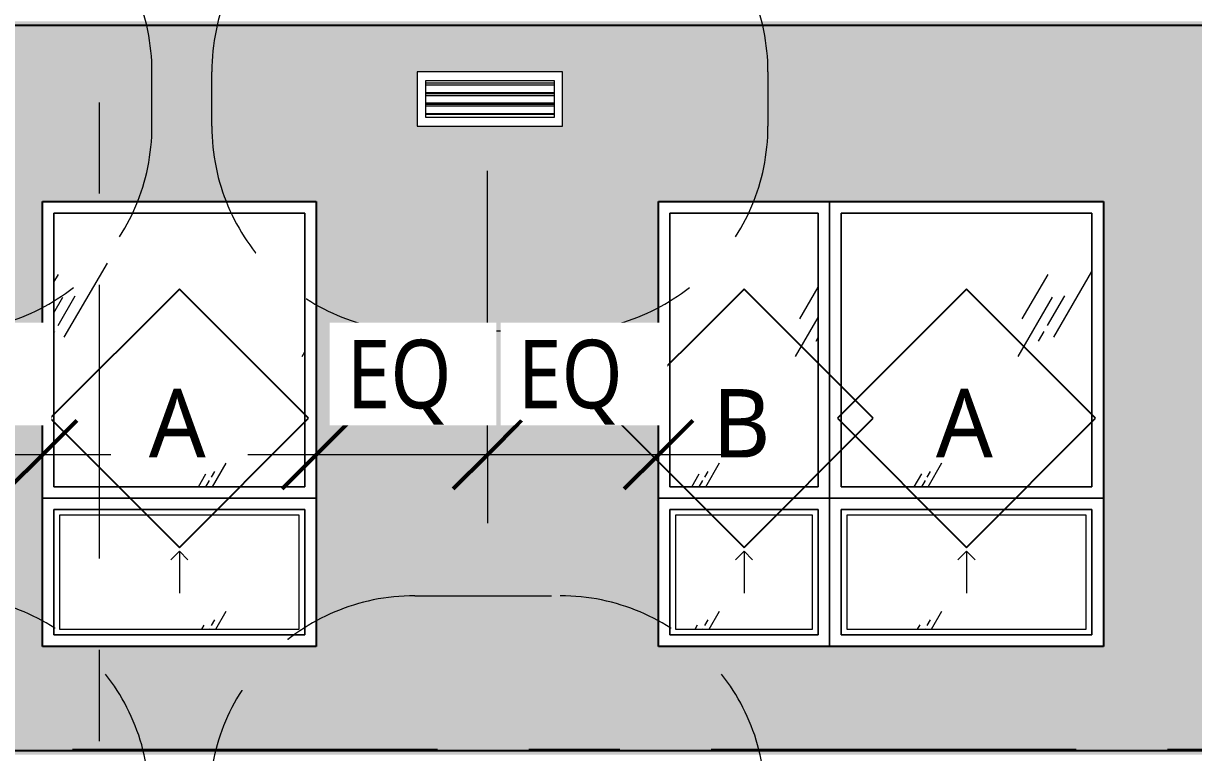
# Model space of a CAD drawing. Header units: inches. Extents: x 6 to 15224, y -733 to 6300.
# Drawn here: x 10268.8 to 10473.9, y 5476.2 to 5604.1 of the extents above; entities that cross this region are included whole.
import ezdxf

# ---------------------------------------------------------------- set-up
doc = ezdxf.new("R2010")
doc.units = ezdxf.units.IN
doc.header["$MEASUREMENT"] = 0
for name, pattern in [('Center 1_2_', [112, 64, -16, 16, -16]), ('Center 3_8_', [96, 48, -16, 16, -16]), ('Hidden 3_16_', [36, 24, -12])]:
    doc.linetypes.add(name, pattern=pattern)
for name, color, linetype, lineweight in [('A-ANNO-DIMS', 211, 'Continuous', 13), ('A-ANNO-DIMS-128', 211, 'Continuous', 13), ('A-FLOR-LEVL', 51, 'Continuous', 13), ('A-GENM', 13, 'Continuous', 18), ('A-GLAZ', 151, 'Continuous', 25), ('A-GLAZ-IDEN', 152, 'Continuous', 25), ('A-GLAZ-SILL', 1, 'Continuous', 18), ('A-WALL', 113, 'Continuous', 25), ('A-WALL-PATT', 111, 'Continuous', 25), ('M-EQPM', 50, 'Continuous', 18), ('M-EQPM-HDLN', 50, 'Hidden 3_16_', 13), ('S-GRID', 1, 'Continuous', 13)]:
    doc.layers.add(name, color=color, linetype=linetype, lineweight=lineweight)
doc.styles.add('Open Sans_5', font='OpenSans-Regular.ttf', dxfattribs={"height": 12})
doc.styles.add('Open Sans_8', font='OpenSans-Regular.ttf', dxfattribs={"width": 0.88, "height": 12})
doc.dimstyles.new('Linear_-_3_32___Rounded_1_4___1', dxfattribs={"dimscale": 12, "dimtxt": 12.89496, "dimasz": 1, "dimexe": 1, "dimexo": 0.666667, "dimgap": 0.333333, "dimtad": 1, "dimrnd": 0.25, "dimzin": 3, "dimdsep": 46, "dimlunit": 4, "dimtxsty": 'Open Sans_8', "dimblk1": 'OBLIQUE', "dimblk2": 'OBLIQUE', "dimsah": 1, "dimcen": 0.09, "dimdle": 1, "dimadec": 3, "dimazin": 2, "dimtfac": 1, "dimtdec": 4, "dimtix": 1, "dimtmove": 0, "dimatfit": 3, "dimfxl": 1, "dimtvp": 1, "dimtfill": 1, "dimfrac": 2, "dimtolj": 1, "dimtzin": 0, "dimarcsym": 2})
pattern_1 = [(0, (10796.0429, 0), (5.12, 1.28), [0.16896, -3.671, 0.16896, -3.671, -20.48]), (0, (10796.0429, 0), (5.12, 1.28), [-7.68, 0.16896, -7.511, 0.16896, -3.671, -8.96]), (0, (10796.0429, 0), (5.12, 1.28), [-19.2, 0.16896, -2.391, 0.16896, -6.231]), (120, (10797.9629, 0.64), (-3.66851252, 3.79405007), [0.16896, -3.671, 0.16896, -3.671, -20.48]), (120, (10797.9629, 0.64), (-3.66851252, 3.79405007), [-7.68, 0.16896, -7.511, 0.16896, -3.671, -8.96]), (120, (10797.9629, 0.64), (-3.66851252, 3.79405007), [-19.2, 0.16896, -2.391, 0.16896, -6.231]), (240, (10798.6029, 3.2), (-1.45148748, -5.07405007), [0.16896, -3.671, 0.16896, -3.671, -20.48]), (240, (10798.6029, 3.2), (-1.45148748, -5.07405007), [-7.68, 0.16896, -7.511, 0.16896, -3.671, -8.96]), (240, (10798.6029, 3.2), (-1.45148748, -5.07405007), [-19.2, 0.16896, -2.391, 0.16896, -6.231])]

# ---------------------------------------------------------------- blocks, each defined once
blk = doc.blocks.new('1-2 WD Adaptive - 4-0_x6_-6_-12420702-EAST ELEVATION')
at = {"layer": 'A-GLAZ', "lineweight": 13}
h = blk.add_hatch(dxfattribs=at)
h.set_pattern_fill('FP_338', color=256, style=0, pattern_type=2)
h.set_pattern_definition([(59.808, (3435.497, 5432.806), (144.0017, 239.99866), [9, -754.581]), (59.808, (3434.763, 5426.193), (144.0017, 239.99866), [12, -751.581]), (59.808, (3439.948, 5431.623), (144.0017, 239.99866), [6, -757.581]), (59.808, (3438.359, 5428.844), (144.0017, 239.99866), [2, -761.581]), (59.808, (3441.054, 5429.598), (144.0017, 239.99866), [15, -748.581]), (59.808, (3466.472, 5399.404), (144.0017, 239.99866), [5.063, -758.519]), (59.808, (3466.031, 5401.668), (144.0017, 239.99866), [6.75, -756.831]), (59.808, (3464.822, 5401.525), (144.0017, 239.99866), [3.375, -760.206]), (59.808, (3466.853, 5405.029), (144.0017, 239.99866), [1.125, -762.456]), (59.808, (3461.639, 5398.297), (144.0017, 239.99866), [8.437, -755.144])])
h.paths.add_polyline_path([(3450, 5395), (3450, 5443), (3406, 5443), (3406, 5395), (3447.8, 5395)])
at = {"layer": 'A-GLAZ-SILL', "lineweight": 13}
h = blk.add_hatch(dxfattribs=at)
h.set_pattern_fill('FP_337', color=256, style=0, pattern_type=2)
h.set_pattern_definition([(59.808, (3435.497, 5406.806), (144.0017, 239.99866), [9, -754.581]), (59.808, (3434.763, 5400.193), (144.0017, 239.99866), [12, -751.581]), (59.808, (3439.948, 5405.623), (144.0017, 239.99866), [6, -757.581]), (59.808, (3438.359, 5402.844), (144.0017, 239.99866), [2, -761.581]), (59.808, (3441.054, 5403.598), (144.0017, 239.99866), [15, -748.581]), (59.808, (3466.472, 5373.404), (144.0017, 239.99866), [5.063, -758.519]), (59.808, (3466.031, 5375.668), (144.0017, 239.99866), [6.75, -756.831]), (59.808, (3464.822, 5375.525), (144.0017, 239.99866), [3.375, -760.206]), (59.808, (3466.853, 5379.029), (144.0017, 239.99866), [1.125, -762.456]), (59.808, (3461.639, 5372.297), (144.0017, 239.99866), [8.438, -755.144])])
h.paths.add_polyline_path([(3415.13, 5370), (3449, 5370), (3449, 5390), (3407, 5390), (3407, 5370)])
at = {"layer": 'A-GLAZ', "lineweight": 13}
for p, q in [((3404, 5393), (3404, 5445)), ((3404, 5445), (3452, 5445)), ((3404, 5367), (3404, 5445)), ((3450, 5443), (3406, 5443)), ((3406, 5443), (3406, 5395)), ((3450, 5395), (3450, 5443)), ((3452, 5445), (3452, 5367)), ((3406, 5395), (3450, 5395)), ((3404, 5367), (3404, 5393)), ((3404, 5393), (3452, 5393)), ((3452, 5393), (3404, 5393)), ((3450, 5391), (3406, 5391)), ((3406, 5391), (3406, 5369)), ((3450, 5369), (3450, 5391)), ((3406, 5369), (3450, 5369)), ((3452, 5367), (3404, 5367))]:
    blk.add_line(p, q, dxfattribs=at)
at = {"layer": 'A-GLAZ', "linetype": 'Hidden 3_16_', "lineweight": 13}
for q in [(3426.5, 5382.17), (3429.5, 5382.17), (3428, 5376.33)]:
    blk.add_line((3428, 5383.67), q, dxfattribs=at)
at = {"layer": 'A-GLAZ-SILL'}
for p, q in [((3406, 5443), (3450, 5443)), ((3406, 5395), (3406, 5443)), ((3450, 5443), (3406, 5443)), ((3406, 5443), (3406, 5395)), ((3450, 5443), (3450, 5395)), ((3450, 5395), (3450, 5443)), ((3450, 5395), (3406, 5395)), ((3406, 5395), (3450, 5395)), ((3406, 5391), (3450, 5391)), ((3406, 5369), (3406, 5391)), ((3450, 5391), (3406, 5391)), ((3406, 5391), (3406, 5369)), ((3449, 5390), (3407, 5390)), ((3407, 5390), (3407, 5370)), ((3449, 5370), (3449, 5390)), ((3450, 5391), (3450, 5369)), ((3450, 5369), (3450, 5391)), ((3407, 5370), (3449, 5370)), ((3450, 5369), (3406, 5369)), ((3406, 5369), (3450, 5369))]:
    blk.add_line(p, q, dxfattribs=at)
blk = doc.blocks.new('1-2 WD Adaptive - 2_-6_x6_-6_-17821690-EAST ELEVATION')
at = {"layer": 'A-GLAZ', "lineweight": 13}
h = blk.add_hatch(dxfattribs=at)
h.set_pattern_fill('FP_340', color=256, style=0, pattern_type=2)
h.set_pattern_definition([(59.808, (3396.497, 5432.806), (144.0017, 239.99866), [9, -754.581]), (59.808, (3395.763, 5426.193), (144.0017, 239.99866), [12, -751.581]), (59.808, (3400.948, 5431.623), (144.0017, 239.99866), [6, -757.581]), (59.808, (3399.359, 5428.844), (144.0017, 239.99866), [2, -761.581]), (59.808, (3402.054, 5429.598), (144.0017, 239.99866), [15, -748.581]), (59.808, (3427.472, 5399.404), (144.0017, 239.99866), [5.063, -758.519]), (59.808, (3427.031, 5401.668), (144.0017, 239.99866), [6.75, -756.831]), (59.808, (3425.822, 5401.525), (144.0017, 239.99866), [3.375, -760.206]), (59.808, (3427.853, 5405.029), (144.0017, 239.99866), [1.125, -762.456]), (59.808, (3422.639, 5398.297), (144.0017, 239.99866), [8.437, -755.144])])
h.paths.add_polyline_path([(3376, 5395), (3402, 5395), (3402, 5443), (3376, 5443), (3376, 5421)])
at = {"layer": 'A-GLAZ-SILL', "lineweight": 13}
h = blk.add_hatch(dxfattribs=at)
h.set_pattern_fill('FP_339', color=256, style=0, pattern_type=2)
h.set_pattern_definition([(59.808, (3396.497, 5406.806), (144.0017, 239.99866), [9, -754.581]), (59.808, (3395.763, 5400.193), (144.0017, 239.99866), [12, -751.581]), (59.808, (3400.948, 5405.623), (144.0017, 239.99866), [6, -757.581]), (59.808, (3399.359, 5402.844), (144.0017, 239.99866), [2, -761.581]), (59.808, (3402.054, 5403.598), (144.0017, 239.99866), [15, -748.581]), (59.808, (3427.472, 5373.404), (144.0017, 239.99866), [5.063, -758.519]), (59.808, (3427.031, 5375.668), (144.0017, 239.99866), [6.75, -756.831]), (59.808, (3425.822, 5375.525), (144.0017, 239.99866), [3.375, -760.206]), (59.808, (3427.853, 5379.029), (144.0017, 239.99866), [1.125, -762.456]), (59.808, (3422.639, 5372.297), (144.0017, 239.99866), [8.438, -755.144])])
h.paths.add_polyline_path([(3382.45, 5370), (3401, 5370), (3401, 5390), (3377, 5390), (3377, 5370)])
at = {"layer": 'A-GLAZ', "lineweight": 13}
for p, q in [((3374, 5445), (3404, 5445)), ((3374, 5367), (3374, 5445)), ((3402, 5443), (3376, 5443)), ((3376, 5443), (3376, 5395)), ((3402, 5395), (3402, 5443)), ((3404, 5445), (3404, 5393)), ((3404, 5445), (3404, 5367)), ((3376, 5395), (3402, 5395)), ((3374, 5393), (3404, 5393)), ((3404, 5393), (3374, 5393)), ((3404, 5393), (3404, 5367)), ((3402, 5391), (3376, 5391)), ((3376, 5391), (3376, 5369)), ((3402, 5369), (3402, 5391)), ((3376, 5369), (3402, 5369)), ((3404, 5367), (3374, 5367))]:
    blk.add_line(p, q, dxfattribs=at)
at = {"layer": 'A-GLAZ', "linetype": 'Hidden 3_16_', "lineweight": 13}
for q in [(3387.5, 5382.17), (3390.5, 5382.17), (3389, 5376.33)]:
    blk.add_line((3389, 5383.67), q, dxfattribs=at)
at = {"layer": 'A-GLAZ-SILL'}
for p, q in [((3376, 5443), (3402, 5443)), ((3376, 5395), (3376, 5443)), ((3402, 5443), (3376, 5443)), ((3376, 5443), (3376, 5395)), ((3402, 5443), (3402, 5395)), ((3402, 5395), (3402, 5443)), ((3402, 5395), (3376, 5395)), ((3376, 5395), (3402, 5395)), ((3376, 5391), (3402, 5391)), ((3376, 5369), (3376, 5391)), ((3402, 5391), (3376, 5391)), ((3376, 5391), (3376, 5369)), ((3401, 5390), (3377, 5390)), ((3377, 5390), (3377, 5370)), ((3401, 5370), (3401, 5390)), ((3402, 5391), (3402, 5369)), ((3402, 5369), (3402, 5391)), ((3377, 5370), (3401, 5370)), ((3402, 5369), (3376, 5369)), ((3376, 5369), (3402, 5369))]:
    blk.add_line(p, q, dxfattribs=at)
blk = doc.blocks.new('1-2 WD Adaptive - 4-0_x6_-6_-V165-EAST ELEVATION')
at = {"layer": 'A-GLAZ', "lineweight": 13}
h = blk.add_hatch(dxfattribs=at)
h.set_pattern_fill('FP_344', color=256, style=0, pattern_type=2)
h.set_pattern_definition([(59.808, (3165.997, 5432.806), (144.0017, 239.99866), [9, -754.581]), (59.808, (3165.263, 5426.193), (144.0017, 239.99866), [12, -751.581]), (59.808, (3170.448, 5431.623), (144.0017, 239.99866), [6, -757.581]), (59.808, (3168.859, 5428.844), (144.0017, 239.99866), [2, -761.581]), (59.808, (3171.554, 5429.598), (144.0017, 239.99866), [15, -748.581]), (59.808, (3196.972, 5399.404), (144.0017, 239.99866), [5.063, -758.519]), (59.808, (3196.531, 5401.668), (144.0017, 239.99866), [6.75, -756.831]), (59.808, (3195.322, 5401.525), (144.0017, 239.99866), [3.375, -760.206]), (59.808, (3197.353, 5405.029), (144.0017, 239.99866), [1.125, -762.456]), (59.808, (3192.139, 5398.297), (144.0017, 239.99866), [8.437, -755.144])])
h.paths.add_polyline_path([(3180.5, 5395), (3180.5, 5443), (3136.5, 5443), (3136.5, 5395)])
at = {"layer": 'A-GLAZ-SILL', "lineweight": 13}
h = blk.add_hatch(dxfattribs=at)
h.set_pattern_fill('FP_343', color=256, style=0, pattern_type=2)
h.set_pattern_definition([(59.808, (3165.997, 5406.806), (144.0017, 239.99866), [9, -754.581]), (59.808, (3165.263, 5400.193), (144.0017, 239.99866), [12, -751.581]), (59.808, (3170.448, 5405.623), (144.0017, 239.99866), [6, -757.581]), (59.808, (3168.859, 5402.844), (144.0017, 239.99866), [2, -761.581]), (59.808, (3171.554, 5403.598), (144.0017, 239.99866), [15, -748.581]), (59.808, (3196.972, 5373.404), (144.0017, 239.99866), [5.063, -758.519]), (59.808, (3196.531, 5375.668), (144.0017, 239.99866), [6.75, -756.831]), (59.808, (3195.322, 5375.525), (144.0017, 239.99866), [3.375, -760.206]), (59.808, (3197.353, 5379.029), (144.0017, 239.99866), [1.125, -762.456]), (59.808, (3192.139, 5372.297), (144.0017, 239.99866), [8.438, -755.144])])
h.paths.add_polyline_path([(3157.5, 5370), (3179.5, 5370), (3179.5, 5390), (3137.5, 5390), (3137.5, 5370)])
at = {"layer": 'A-GLAZ', "lineweight": 13}
for p, q in [((3134.5, 5445), (3182.5, 5445)), ((3134.5, 5367), (3134.5, 5445)), ((3180.5, 5443), (3136.5, 5443)), ((3136.5, 5443), (3136.5, 5395)), ((3180.5, 5395), (3180.5, 5443)), ((3182.5, 5445), (3182.5, 5367)), ((3136.5, 5395), (3180.5, 5395)), ((3134.5, 5393), (3182.5, 5393)), ((3182.5, 5393), (3134.5, 5393)), ((3180.5, 5391), (3136.5, 5391)), ((3136.5, 5391), (3136.5, 5369)), ((3180.5, 5369), (3180.5, 5391)), ((3136.5, 5369), (3180.5, 5369)), ((3182.5, 5367), (3134.5, 5367))]:
    blk.add_line(p, q, dxfattribs=at)
at = {"layer": 'A-GLAZ', "linetype": 'Hidden 3_16_', "lineweight": 13}
for q in [(3157, 5382.17), (3160, 5382.17), (3158.5, 5376.33)]:
    blk.add_line((3158.5, 5383.67), q, dxfattribs=at)
at = {"layer": 'A-GLAZ-SILL'}
for p, q in [((3136.5, 5443), (3180.5, 5443)), ((3136.5, 5395), (3136.5, 5443)), ((3180.5, 5443), (3136.5, 5443)), ((3136.5, 5443), (3136.5, 5395)), ((3180.5, 5443), (3180.5, 5395)), ((3180.5, 5395), (3180.5, 5443)), ((3180.5, 5395), (3136.5, 5395)), ((3136.5, 5395), (3180.5, 5395)), ((3136.5, 5391), (3180.5, 5391)), ((3136.5, 5369), (3136.5, 5391)), ((3180.5, 5391), (3136.5, 5391)), ((3136.5, 5391), (3136.5, 5369)), ((3179.5, 5390), (3137.5, 5390)), ((3137.5, 5390), (3137.5, 5370)), ((3179.5, 5370), (3179.5, 5390)), ((3180.5, 5391), (3180.5, 5369)), ((3180.5, 5369), (3180.5, 5391)), ((3137.5, 5370), (3179.5, 5370)), ((3180.5, 5369), (3136.5, 5369)), ((3136.5, 5369), (3180.5, 5369))]:
    blk.add_line(p, q, dxfattribs=at)
blk = doc.blocks.new('ME Louvers w Trim-AM - 24_ x 8_-17810158-EAST ELEVATION')
at = {"layer": 'A-GENM', "lineweight": 13}
for p, q in [((1483.25, 5465.75), (1460.75, 5465.75)), ((1460.75, 5465.48), (1483.25, 5465.48)), ((1483.25, 5464.1), (1460.75, 5464.1)), ((1483.25, 5463.95), (1460.75, 5463.95)), ((1483.25, 5463.9), (1460.75, 5463.9)), ((1460.75, 5463.63), (1483.25, 5463.63)), ((1483.25, 5462.25), (1460.75, 5462.25)), ((1483.25, 5462.1), (1460.75, 5462.1)), ((1483.25, 5462.05), (1460.75, 5462.05)), ((1460.75, 5461.78), (1483.25, 5461.78)), ((1483.25, 5460.4), (1460.75, 5460.4)), ((1483.25, 5460.25), (1460.75, 5460.25))]:
    blk.add_line(p, q, dxfattribs=at)
at = {"layer": 'M-EQPM'}
for p, q in [((1484.75, 5467.75), (1459.25, 5467.75)), ((1459.25, 5467.75), (1459.25, 5458.25)), ((1484.75, 5458.25), (1484.75, 5467.75)), ((1460.75, 5459.75), (1460.75, 5466.25)), ((1460.75, 5466.25), (1483.25, 5466.25)), ((1483.25, 5466.25), (1483.25, 5459.75)), ((1483.25, 5459.75), (1460.75, 5459.75)), ((1459.25, 5458.25), (1484.75, 5458.25))]:
    blk.add_line(p, q, dxfattribs=at)
at = {"layer": 'M-EQPM-HDLN'}
for p, q in [((1459.25, 5503.75), (1484.75, 5503.75)), ((1423.25, 5458.25), (1423.25, 5467.75)), ((1520.75, 5467.75), (1520.75, 5458.25)), ((1484.75, 5422.25), (1459.25, 5422.25))]:
    blk.add_line(p, q, dxfattribs=at)
for centre, start, end in [((1459.25, 5467.75), 90, 180), ((1484.75, 5467.75), 0, 90), ((1459.25, 5458.25), 180, 270), ((1484.75, 5458.25), 270, 360)]:
    blk.add_arc(centre, 36, start, end, dxfattribs=at)
blk = doc.blocks.new('ME Louvers w Trim-AM - 24_ x 8_-17810076-EAST ELEVATION')
at = {"layer": 'A-GENM', "lineweight": 13}
for p, q in [((355.25, 5465.75), (332.75, 5465.75)), ((332.75, 5465.48), (355.25, 5465.48)), ((355.25, 5464.1), (332.75, 5464.1)), ((355.25, 5463.95), (332.75, 5463.95)), ((355.25, 5463.9), (332.75, 5463.9)), ((332.75, 5463.63), (355.25, 5463.63)), ((355.25, 5462.25), (332.75, 5462.25)), ((355.25, 5462.1), (332.75, 5462.1)), ((355.25, 5462.05), (332.75, 5462.05)), ((332.75, 5461.78), (355.25, 5461.78)), ((355.25, 5460.4), (332.75, 5460.4)), ((355.25, 5460.25), (332.75, 5460.25))]:
    blk.add_line(p, q, dxfattribs=at)
at = {"layer": 'M-EQPM'}
for p, q in [((331.25, 5467.75), (331.25, 5458.25)), ((356.75, 5467.75), (331.25, 5467.75)), ((356.75, 5458.25), (356.75, 5467.75)), ((332.75, 5466.25), (355.25, 5466.25)), ((332.75, 5459.75), (332.75, 5466.25)), ((355.25, 5466.25), (355.25, 5459.75)), ((355.25, 5459.75), (332.75, 5459.75)), ((331.25, 5458.25), (356.75, 5458.25))]:
    blk.add_line(p, q, dxfattribs=at)
at = {"layer": 'M-EQPM-HDLN'}
for p, q in [((356.75, 5503.75), (331.25, 5503.75)), ((295.25, 5467.75), (295.25, 5458.25)), ((392.75, 5458.25), (392.75, 5467.75)), ((331.25, 5422.25), (356.75, 5422.25))]:
    blk.add_line(p, q, dxfattribs=at)
for centre, start, end in [((331.25, 5467.75), 90, 180), ((356.75, 5467.75), 0, 90), ((331.25, 5458.25), 180, 270), ((356.75, 5458.25), 270, 360)]:
    blk.add_arc(centre, 36, start, end, dxfattribs=at)
blk = doc.blocks.new('TAG Window-AM - Standard-51685-EAST ELEVATION')
at = {"layer": 'A-GLAZ-IDEN'}
for p, q in [((3827, 5941.13), (3804.37, 5918.5)), ((3849.63, 5918.5), (3827, 5941.13)), ((3804.37, 5918.5), (3827, 5895.87)), ((3827, 5895.87), (3849.63, 5918.5))]:
    blk.add_line(p, q, dxfattribs=at)
blk = doc.blocks.new('DIMBLOCK51-EAST ELEVATION')
at = {"layer": 'A-ANNO-DIMS-128'}
for p, q in [((10350.12, 5528.49), (10350.12, 5578.27)), ((10380.12, 5528.49), (10380.12, 5540.49)), ((10392.12, 5528.49), (10350.12, 5528.49)), ((10350.12, 5528.49), (10350.12, 5516.49)), ((10380.12, 5528.49), (10380.12, 5528))]:
    blk.add_line(p, q, dxfattribs=at)
at = {"layer": 'A-ANNO-DIMS-128', "lineweight": 50}
for p, q in [((10350.12, 5528.49), (10356.12, 5534.49)), ((10380.12, 5528.49), (10386.12, 5534.49)), ((10350.12, 5528.49), (10344.12, 5522.49)), ((10380.12, 5528.49), (10374.12, 5522.49))]:
    blk.add_line(p, q, dxfattribs=at)
at = {"layer": 'A-ANNO-DIMS-128', "color": 0, "insert": (10355.45, 5548.63), "char_height": 12, "width": 23.2109, "attachment_point": 1, "line_spacing_factor": 1.151336, "style": 'Open Sans_8', "bg_fill": 3, "box_fill_scale": 1.25, "bg_fill_color": 256, "bg_fill_true_color": 13158600, "bg_fill_transparency": 0}
blk.add_mtext('EQ', dxfattribs=at)
blk = doc.blocks.new('_Oblique')
at = {"color": 0, "linetype": 'ByBlock', "lineweight": -2}
blk.add_line((-0.5, -0.5), (0.5, 0.5), dxfattribs=at)
blk = doc.blocks.new('DIMBLOCK52-EAST ELEVATION')
at = {"layer": 'A-ANNO-DIMS-128'}
for p, q in [((10350.12, 5528.49), (10350.12, 5578.27)), ((10320.12, 5528.49), (10320.12, 5540.49)), ((10350.12, 5528.49), (10308.12, 5528.49)), ((10320.12, 5528.49), (10320.12, 5528)), ((10350.12, 5528.49), (10350.12, 5516.49))]:
    blk.add_line(p, q, dxfattribs=at)
at = {"layer": 'A-ANNO-DIMS-128', "lineweight": 50}
for p, q in [((10320.12, 5528.49), (10326.12, 5534.49)), ((10350.12, 5528.49), (10356.12, 5534.49)), ((10320.12, 5528.49), (10314.12, 5522.49)), ((10350.12, 5528.49), (10344.12, 5522.49))]:
    blk.add_line(p, q, dxfattribs=at)
at = {"layer": 'A-ANNO-DIMS-128', "color": 0, "insert": (10325.45, 5548.63), "char_height": 12, "width": 23.2109, "attachment_point": 1, "line_spacing_factor": 1.151336, "style": 'Open Sans_8', "bg_fill": 3, "box_fill_scale": 1.25, "bg_fill_color": 256, "bg_fill_true_color": 13158600, "bg_fill_transparency": 0}
blk.add_mtext('EQ', dxfattribs=at)
blk = doc.blocks.new('DIMBLOCK53-EAST ELEVATION')
at = {"layer": 'A-ANNO-DIMS-128'}
for p, q in [((10242.12, 5528.49), (10242.12, 5578.27)), ((10272.12, 5528.49), (10272.12, 5540.49)), ((10284.12, 5528.49), (10242.12, 5528.49)), ((10242.12, 5528.49), (10242.12, 5516.49)), ((10272.12, 5528.49), (10272.12, 5528))]:
    blk.add_line(p, q, dxfattribs=at)
at = {"layer": 'A-ANNO-DIMS-128', "lineweight": 50}
for p, q in [((10242.12, 5528.49), (10248.12, 5534.49)), ((10272.12, 5528.49), (10278.12, 5534.49)), ((10242.12, 5528.49), (10236.12, 5522.49)), ((10272.12, 5528.49), (10266.12, 5522.49))]:
    blk.add_line(p, q, dxfattribs=at)
at = {"layer": 'A-ANNO-DIMS-128', "color": 0, "insert": (10247.45, 5548.63), "char_height": 12, "width": 23.2109, "attachment_point": 1, "line_spacing_factor": 1.151336, "style": 'Open Sans_8', "bg_fill": 3, "box_fill_scale": 1.25, "bg_fill_color": 256, "bg_fill_true_color": 13158600, "bg_fill_transparency": 0}
blk.add_mtext('EQ', dxfattribs=at)

msp = doc.modelspace()

# ---------------------------------------------------------------- hatches: boundary and pattern name
at = {"layer": 'A-WALL-PATT', "lineweight": 13}
h = msp.add_hatch(dxfattribs=at)
h.set_pattern_fill('FP_310', color=256, style=0, pattern_type=2)
h.set_pattern_definition(pattern_1)
h.paths.add_polyline_path([(12348.55442555, 5603.75), (12348.55442555, 5604.5), (11659.92942555, 5604.5), (11659.92942555, 5622.75), (11659.17942555, 5622.75), (11659.17942555, 5604.5), (10764.49192555, 5604.5), (10764.49192555, 5731.625), (10763.74192555, 5731.625), (10763.74192555, 5604.5), (9889.11692555, 5604.5), (9889.11692555, 5622.75), (9888.36692555, 5622.75), (9888.36692555, 5604.5), (9024.11692555, 5604.5), (9024.11692555, 5622.75), (9023.36692555, 5622.75), (9023.36692555, 5604.5), (8816.17942555, 5604.5), (8816.17942555, 5603.75), (12330.11692555, 5603.75)])
h = msp.add_hatch(dxfattribs=at)
h.set_pattern_fill('FP_310', color=256, style=0, pattern_type=2)
h.set_pattern_definition(pattern_1)
h.paths.add_polyline_path([(8815.17942555, 5476.625), (9023.36692555, 5476.625), (9023.36692555, 5494.875), (8952.11692555, 5494.875), (8952.11692555, 5572.875), (9023.36692555, 5572.875), (9023.36692555, 5603.75), (8815.17942555, 5603.75), (8815.17942555, 5499.29390516)])
h.paths.add_polyline_path([(9024.11692555, 5476.625), (9888.36692555, 5476.625), (9888.36692555, 5494.875), (9811.11692555, 5494.875), (9811.11692555, 5572.875), (9888.36692555, 5572.875), (9888.36692555, 5603.75), (9024.11692555, 5603.75), (9024.11692555, 5480.23823849)])
h.paths.add_polyline_path([(9889.11692555, 5476.625), (10763.74192555, 5476.625), (10763.74192555, 5603.75), (9889.11692555, 5603.75), (9889.11692555, 5480.23823849)])
h.paths.add_polyline_path([(12348.55442555, 5476.625), (12348.55442555, 5603.75), (11659.92942555, 5603.75), (11659.92942555, 5572.875), (11707.11692555, 5572.875), (11707.11692555, 5494.875), (11659.92942555, 5494.875), (11659.92942555, 5476.625), (12325.91738735, 5476.625)])
h.paths.add_polyline_path([(10764.49192555, 5476.625), (11659.17942555, 5476.625), (11659.17942555, 5494.875), (11659.11692555, 5494.875), (11659.11692555, 5572.875), (11659.17942555, 5572.875), (11659.17942555, 5603.75), (10764.49192555, 5603.75), (10764.49192555, 5480.23823849)])
h.paths.add_polyline_path([(12228.11692555, 5494.875), (12228.11692555, 5572.875), (12330.11692555, 5572.875), (12330.11692555, 5494.875), (12260.57005402, 5494.875)])
h.paths.add_polyline_path([(12060.61692555, 5494.875), (11988.61692555, 5494.875), (11988.61692555, 5572.875), (12060.61692555, 5572.875), (12060.61692555, 5499.29390516)])
h.paths.add_polyline_path([(12162.54905402, 5494.875), (12132.11692555, 5494.875), (12132.11692555, 5572.875), (12180.11692555, 5572.875), (12180.11692555, 5494.875)])
h.paths.add_polyline_path([(11586.11692555, 5494.875), (11514.11692555, 5494.875), (11514.11692555, 5572.875), (11586.11692555, 5572.875), (11586.11692555, 5499.29390516)])
h.paths.add_polyline_path([(11820.11692555, 5494.875), (11742.11692555, 5494.875), (11742.11692555, 5572.875), (11820.11692555, 5572.875), (11820.11692555, 5499.29390516)])
h.paths.add_polyline_path([(11892.11692555, 5494.875), (11892.11692555, 5572.875), (11940.11692555, 5572.875), (11940.11692555, 5494.875), (11933.83338735, 5494.875)])
h.paths.add_polyline_path([(11244.11692555, 5494.875), (11172.11692555, 5494.875), (11172.11692555, 5572.875), (11244.11692555, 5572.875), (11244.11692555, 5499.29390516)])
h.paths.add_polyline_path([(11476.40205402, 5494.875), (11412.11692555, 5494.875), (11412.11692555, 5572.875), (11490.11692555, 5572.875), (11490.11692555, 5494.875)])
h.paths.add_polyline_path([(11316.11692555, 5494.875), (11316.11692555, 5572.875), (11364.11692555, 5572.875), (11364.11692555, 5494.875), (11345.70738735, 5494.875)])
h.paths.add_polyline_path([(11116.99172069, 5494.875), (11100.11692555, 5494.875), (11100.11692555, 5572.875), (11148.11692555, 5572.875), (11148.11692555, 5494.875)])
h.paths.add_polyline_path([(10854.11692555, 5494.875), (10782.11692555, 5494.875), (10782.11692555, 5572.875), (10854.11692555, 5572.875), (10854.11692555, 5499.29390516)])
h.paths.add_polyline_path([(10953.62338735, 5494.875), (10878.11692555, 5494.875), (10878.11692555, 5572.875), (10956.11692555, 5572.875), (10956.11692555, 5494.875)])
h.paths.add_polyline_path([(10554.11692555, 5494.875), (10482.11692555, 5494.875), (10482.11692555, 5572.875), (10554.11692555, 5572.875), (10554.11692555, 5499.29390516)])
h.paths.add_polyline_path([(11028.11692555, 5494.875), (11028.11692555, 5572.875), (11076.11692555, 5572.875), (11076.11692555, 5494.875)])
h.paths.add_polyline_path([(10698.11692555, 5494.875), (10698.11692555, 5572.875), (10746.11692555, 5572.875), (10746.11692555, 5494.875)])
h.paths.add_polyline_path([(10674.11692555, 5494.875), (10626.11692555, 5494.875), (10626.11692555, 5572.875), (10674.11692555, 5572.875), (10674.11692555, 5499.29390516)])
h.paths.add_polyline_path([(10380.11692555, 5494.875), (10380.11692555, 5572.875), (10458.11692555, 5572.875), (10458.11692555, 5494.875), (10430.84472069, 5494.875)])
h.paths.add_polyline_path([(9258.11692555, 5494.875), (9258.11692555, 5572.875), (9330.11692555, 5572.875), (9330.11692555, 5494.875), (9319.94005402, 5494.875)])
h.paths.add_polyline_path([(9402.11692555, 5494.875), (9402.11692555, 5572.875), (9450.11692555, 5572.875), (9450.11692555, 5494.875)])
h.paths.add_polyline_path([(9646.67672069, 5494.875), (9594.11692555, 5494.875), (9594.11692555, 5572.875), (9666.11692555, 5572.875), (9666.11692555, 5494.875)])
h.paths.add_polyline_path([(10320.11692555, 5494.875), (10272.11692555, 5494.875), (10272.11692555, 5572.875), (10320.11692555, 5572.875), (10320.11692555, 5499.29390516)])
h.paths.add_polyline_path([(10212.11692555, 5494.875), (10164.11692555, 5494.875), (10164.11692555, 5572.875), (10212.11692555, 5572.875), (10212.11692555, 5499.29390516)])
h.paths.add_polyline_path([(10116.11692555, 5494.875), (10068.11692555, 5494.875), (10068.11692555, 5572.875), (10116.11692555, 5572.875), (10116.11692555, 5499.29390516)])
h.paths.add_polyline_path([(10006.08705402, 5494.875), (9948.11692555, 5494.875), (9948.11692555, 5572.875), (10020.11692555, 5572.875), (10020.11692555, 5494.875)])
h.paths.add_polyline_path([(9739.11692555, 5494.875), (9739.11692555, 5572.875), (9787.11692555, 5572.875), (9787.11692555, 5494.875), (9744.69772069, 5494.875)])
h.paths.add_polyline_path([(9474.11692555, 5494.875), (9474.11692555, 5572.875), (9522.11692555, 5572.875), (9522.11692555, 5494.875), (9515.98205402, 5494.875)])
h.paths.add_polyline_path([(9108.11692555, 5494.875), (9108.11692555, 5572.875), (9186.11692555, 5572.875), (9186.11692555, 5494.875), (9123.89805402, 5494.875)])
h.paths.add_polyline_path([(8880.11692555, 5494.875), (8880.11692555, 5572.875), (8928.11692555, 5572.875), (8928.11692555, 5494.875), (8927.85605402, 5494.875)])
h.paths.add_polyline_path([(10986.29705402, 5586.125), (10979.80442555, 5586.125), (10979.80442555, 5595.625), (11005.30442555, 5595.625), (11005.30442555, 5586.125), (11002.63388735, 5586.125)])
h.paths.add_polyline_path([(11622.85248941, 5586.125), (11597.80442555, 5586.125), (11597.80442555, 5595.625), (11623.30442555, 5595.625), (11623.30442555, 5586.125)])
h.paths.add_polyline_path([(10251.13955402, 5586.125), (10229.80442555, 5586.125), (10229.80442555, 5595.625), (10255.30442555, 5595.625), (10255.30442555, 5586.125), (10253.80442555, 5586.125)])
h.paths.add_polyline_path([(9055.30442555, 5586.125), (9053.80442555, 5586.125), (9053.80442555, 5595.625), (9079.30442555, 5595.625), (9079.30442555, 5586.125), (9058.55072069, 5586.125)])
h.paths.add_polyline_path([(12205.81670233, 5586.125), (12203.80442555, 5586.125), (12203.80442555, 5595.625), (12229.30442555, 5595.625), (12229.30442555, 5586.125), (12227.80442555, 5586.125)])
h.paths.add_polyline_path([(10019.80442555, 5586.125), (10019.80442555, 5595.625), (10045.30442555, 5595.625), (10045.30442555, 5586.125), (10020.53098805, 5586.125)])
h.paths.add_polyline_path([(9929.80442555, 5586.125), (9905.80442555, 5586.125), (9905.80442555, 5595.625), (9931.30442555, 5595.625), (9931.30442555, 5586.125)])
h.paths.add_polyline_path([(9233.80442555, 5586.125), (9209.80442555, 5586.125), (9209.80442555, 5595.625), (9235.30442555, 5595.625), (9235.30442555, 5586.125)])
h.paths.add_polyline_path([(10865.4740684, 5586.125), (10841.36692555, 5586.125), (10841.36692555, 5595.625), (10866.86692555, 5595.625), (10866.86692555, 5586.125), (10866.75978269, 5586.125)])
h.paths.add_polyline_path([(11291.80442555, 5586.125), (11267.80442555, 5586.125), (11267.80442555, 5595.625), (11293.30442555, 5595.625), (11293.30442555, 5586.125)])
h.paths.add_polyline_path([(12107.80442555, 5586.125), (12083.80442555, 5586.125), (12083.80442555, 5595.625), (12109.30442555, 5595.625), (12109.30442555, 5586.125)])
h.paths.add_polyline_path([(9713.80442555, 5586.125), (9689.80442555, 5586.125), (9689.80442555, 5595.625), (9715.30442555, 5595.625), (9715.30442555, 5586.125)])
h.paths.add_polyline_path([(10601.80442555, 5586.125), (10577.80442555, 5586.125), (10577.80442555, 5595.625), (10603.30442555, 5595.625), (10603.30442555, 5586.125)])
h.paths.add_polyline_path([(11847.10241662, 5586.125), (11843.80442555, 5586.125), (11843.80442555, 5595.625), (11869.30442555, 5595.625), (11869.30442555, 5586.125), (11852.14922069, 5586.125)])
h.paths.add_polyline_path([(9557.80442555, 5586.125), (9557.80442555, 5595.625), (9583.30442555, 5595.625), (9583.30442555, 5586.125), (9558.25738071, 5586.125)])
h.paths.add_polyline_path([(10361.80442555, 5586.125), (10337.80442555, 5586.125), (10337.80442555, 5595.625), (10363.30442555, 5595.625), (10363.30442555, 5586.125)])
h = msp.add_hatch(dxfattribs=at)
h.set_pattern_fill('FP_310', color=256, style=0, pattern_type=2)
h.set_pattern_definition(pattern_1)
h.paths.add_polyline_path([(10602.11692555, 5475.875), (12348.55442555, 5475.875), (12348.55442555, 5476.625), (11659.92942555, 5476.625), (11659.92942555, 5494.875), (11659.17942555, 5494.875), (11659.17942555, 5476.625), (10764.49192555, 5476.625), (10764.49192555, 5603.75), (10763.74192555, 5603.75), (10763.74192555, 5476.625), (9889.11692555, 5476.625), (9889.11692555, 5494.875), (9888.36692555, 5494.875), (9888.36692555, 5476.625), (9024.11692555, 5476.625), (9024.11692555, 5494.875), (9023.36692555, 5494.875), (9023.36692555, 5476.625), (8816.17942555, 5476.625), (8816.17942555, 5475.875), (10594.21305402, 5475.875)])

# ---------------------------------------------------------------- linework, layer by layer
at = {"layer": 'A-FLOR-LEVL', "linetype": 'Center 1_2_'}
msp.add_line((8821.35523145, 5476.875), (13032.89411354, 5476.875), dxfattribs=at)
at = {"layer": 'A-WALL'}
for p, q in [((12751.42942555, 5603.75), (8815.17942555, 5603.75)), ((10272.11692555, 5572.875), (10320.11692555, 5572.875)), ((10272.11692555, 5494.875), (10272.11692555, 5572.875)), ((10320.11692555, 5572.875), (10320.11692555, 5494.875)), ((10380.11692555, 5494.875), (10380.11692555, 5572.875)), ((10380.11692555, 5572.875), (10458.11692555, 5572.875)), ((10458.11692555, 5572.875), (10458.11692555, 5494.875)), ((10320.11692555, 5494.875), (10272.11692555, 5494.875)), ((10458.11692555, 5494.875), (10380.11692555, 5494.875)), ((9889.11692555, 5476.625), (10763.74192555, 5476.625))]:
    msp.add_line(p, q, dxfattribs=at)
at = {"layer": 'S-GRID', "linetype": 'Center 3_8_'}
msp.add_line((10282.11692555, 5030.27796347), (10282.11692555, 6219.06052942), dxfattribs=at)

# ---------------------------------------------------------------- block references
at = {"layer": 'A-GLAZ', "lineweight": 13}
for name, p in [('1-2 WD Adaptive - 4-0_x6_-6_-V165-EAST ELEVATION', (7137.61692555, 127.875)), ('1-2 WD Adaptive - 2_-6_x6_-6_-17821690-EAST ELEVATION', (7006.11692555, 127.875)), ('1-2 WD Adaptive - 4-0_x6_-6_-12420702-EAST ELEVATION', (7006.11692555, 127.875))]:
    msp.add_blockref(name, p, dxfattribs=at)
at = {"layer": 'A-GLAZ-IDEN'}
for p in [(6469.11692555, -383.625), (6568.11692555, -383.625), (6607.11692555, -383.625)]:
    msp.add_blockref('TAG Window-AM - Standard-51685-EAST ELEVATION', p, dxfattribs=at)
at = {"layer": 'M-EQPM-HDLN'}
for name, p in [('ME Louvers w Trim-AM - 24_ x 8_-17810076-EAST ELEVATION', (9898.55442555, 127.875)), ('ME Louvers w Trim-AM - 24_ x 8_-17810158-EAST ELEVATION', (8878.55442555, 127.875)), ('ME Louvers w Trim-AM - 24_ x 8_-17810076-EAST ELEVATION', (9898.11692555, 0)), ('ME Louvers w Trim-AM - 24_ x 8_-17810158-EAST ELEVATION', (8878.11692555, 0))]:
    msp.add_blockref(name, p, dxfattribs=at)

# ---------------------------------------------------------------- texts
at = {"layer": 'A-GLAZ-IDEN', "lineweight": 13, "char_height": 12, "attachment_point": 1, "style": 'Open Sans_5'}
for s, insert, width in [('A', (10290.75106683, 5540.00631631), 12.928), ('B', (10389.57468888, 5540.00631631), 13.332), ('A', (10428.75106683, 5540.00631631), 12.928)]:
    msp.add_mtext(s, dxfattribs=dict(at, insert=insert, width=width))

# ---------------------------------------------------------------- next in the draw order: dimensions: what is measured, and where the dimension line sits
at = {"layer": 'A-ANNO-DIMS'}
for base, p1, p2, picture, middle in [((10242.11692555, 5528.48785262), (10272.11692555, 5520.00257125), (10242.11692555, 5570.2710702), 'DIMBLOCK53-EAST ELEVATION', (10257.11692555, 5539.97967813)), ((10350.11692555, 5528.48785262), (10380.11692555, 5520.00257125), (10350.11692555, 5570.2710702), 'DIMBLOCK51-EAST ELEVATION', (10365.11692555, 5539.97967813))]:
    dim = msp.add_linear_dim(base=base, p1=p1, p2=p2, text='EQ', dimstyle='Linear_-_3_32___Rounded_1_4___1', override={"dimpost": '<>', "dimfxl": 58.539918}, dxfattribs=at)
    dim.commit()
    dim.dimension.update_dxf_attribs({"geometry": picture, "text_midpoint": middle})

# ---------------------------------------------------------------- next in the draw order: dimensions: what is measured, and where the dimension line sits
dim = msp.add_linear_dim(base=(10320.11692555, 5528.48785262), p1=(10350.11692555, 5570.2710702), p2=(10320.11692555, 5520.00257125), text='EQ', dimstyle='Linear_-_3_32___Rounded_1_4___1', override={"dimpost": '<>', "dimfxl": 58.539918}, dxfattribs=at)
dim.commit()
dim.dimension.update_dxf_attribs({"geometry": 'DIMBLOCK52-EAST ELEVATION', "text_midpoint": (10335.11692555, 5539.97967813)})

doc.saveas('drawing.dxf')
